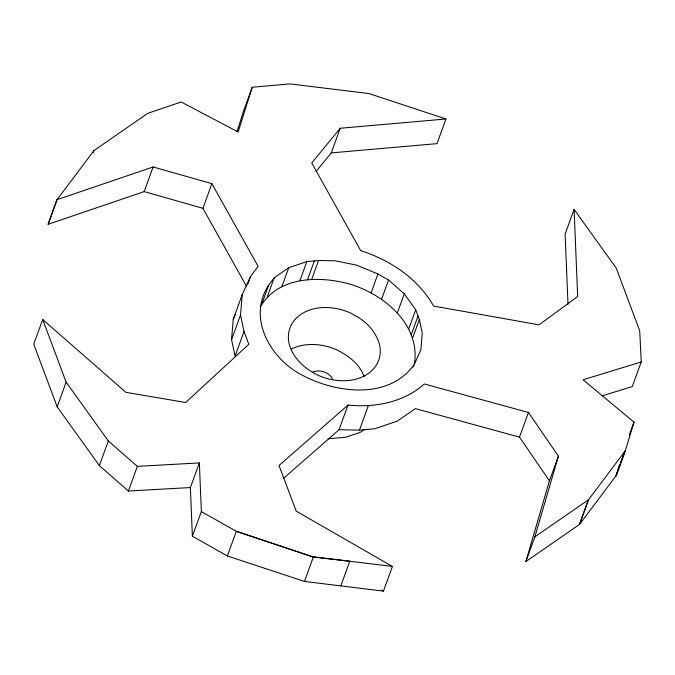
<?xml version="1.0" encoding="UTF-8"?>
<svg xmlns="http://www.w3.org/2000/svg" width="675" height="675" viewBox="0 0 675 675"><rect width="100%" height="100%" fill="white"/><g stroke="black" fill="none" stroke-linecap="round" stroke-linejoin="round"><path stroke-width="1.01" d="M242.198 294.646L240.528 314.98L244.029 331.484L235.06 356.13L231.559 339.626L233.229 319.3L242.198 294.646L250.611 276.396L258.12 266.38L211.882 183.642L153.115 166.961L57.097 199.648L48.127 224.302L144.146 191.607L202.905 208.288L246.586 286.428M414.323 364.559C420.955 325.029 384.463 294.46 349.988 284.167C320.178 275.67 278.724 276.168 260.904 305.994M629.319 434.945L633.985 422.128L625.328 450.697L616.359 475.352L579.53 524.424L525.85 561.608L549.442 480.819L558.411 456.173L528.466 412.467L424.305 383.974C403.532 402.486 375.047 407.801 348.022 405.067L279.028 465.514L296.232 511.152L392.437 566.468L383.468 591.114L304.467 581.428L227.357 555.972L192.375 536.212L190.384 487.553L199.353 462.907L137.346 466.374L108.321 440.935L66.15 382.185L42.719 319.537L33.75 344.191L57.181 406.831L99.352 465.59L128.377 491.02L190.384 487.553M558.411 456.173L534.819 536.954L525.85 561.608M616.359 475.352L619.642 464.51M237.001 131.794L243.262 111.915L252.231 87.269L289.988 83.886L368.989 93.572L445.972 118.986L436.995 143.64L331.248 152.904L316.027 171.484M252.231 87.269L238.148 131.979L181.17 101.984L147.85 113.307L93.926 150.576L57.097 199.648M93.209 152.542L93.926 150.576M57.181 406.831L66.15 382.185M144.146 191.607L153.115 166.961M99.352 465.59L108.321 440.935M202.905 208.288L211.882 183.642M128.377 491.02L137.346 466.374M247.742 284.285L250.611 276.396M231.559 339.626L240.528 314.98M261.74 304.18L268.633 285.221L274.219 277.771L288.757 267.697L306.872 261.546L318.592 260.499L335.458 260.837L356.889 265.207L377.941 274.008L388.555 280.015L404.283 293.827L415.707 309.774L419.352 319.511L422.246 333.163L420.888 349.743L413.1 367.023M267.317 296.73L274.219 277.771M281.855 286.656L288.757 267.697M331.248 152.904L340.217 128.258L445.972 118.986M192.375 536.212L201.352 511.566L199.353 462.907M299.97 280.505L306.872 261.546M307.471 279.838L314.373 260.879M311.69 279.458L318.592 260.499M227.357 555.972L236.326 531.318L201.352 511.566M371.039 292.967L377.941 274.008M381.653 298.983L388.555 280.015M283.542 478.347L339.052 429.713L348.022 405.067M397.381 312.787L404.283 293.827M339.052 429.713L359.438 430.118L368.415 405.473M304.467 581.428L313.436 556.782L392.437 566.468M408.805 328.733L415.707 309.774M411.142 334.969L418.036 316.01M412.45 338.47L419.352 319.511M340.833 585.892L349.802 561.237L313.504 557.111L236.326 531.318L313.504 557.111M602.193 395.812L632.281 386.589L641.25 361.943L639.706 330.809L616.275 268.169L574.104 209.41L565.135 234.065L568.004 304.366M549.442 480.819L519.497 437.122L528.466 412.467M579.386 524.526L588.355 499.88M579.53 524.424L588.499 499.778L625.328 450.697M615.811 476.077L624.78 451.432M616.03 475.782L625.117 450.984M233.229 319.3L235.33 314.736M268.633 285.221C246.392 319.191 271.873 360.973 304.493 376.346C337.837 393.314 388.884 399.389 413.792 365.124M48.127 224.302L57.012 199.252M340.217 128.258L311.757 162.987L360.695 250.644C390.488 260.272 417.876 278.412 433.612 306.07L539.047 324.844L577.665 296.502L574.104 209.41M364.407 429.486L360.298 432.329L345.988 437.189L328.177 438.775M588.499 499.778L534.575 537.038M641.25 361.943L583.082 379.78L634.137 422.255M359.438 430.118L374.844 428.752L397.305 421.116L415.336 408.62L519.497 437.122M381.653 590.068L383.468 591.114M42.719 319.537L125.904 392.344L185.659 402.502L248.813 344.284L244.029 331.484M364.154 376.642C359.699 364.103 348.368 355.565 336.791 349.844A47.208 34.973 20 0 0 291.499 348.967M312.685 372.161A13.146 9.737 20 0 1 328.244 374.077L330.699 376.228A13.146 9.737 20 0 1 332.471 378.709M356.847 316.575L350.249 312.871A47.208 34.973 20 0 0 289.027 343.263C292.748 358.18 304.906 369.023 318.381 375.401A47.208 34.973 20 0 0 379.603 345.009C376.38 332.893 367.757 322.591 356.847 316.575"/></g></svg>
